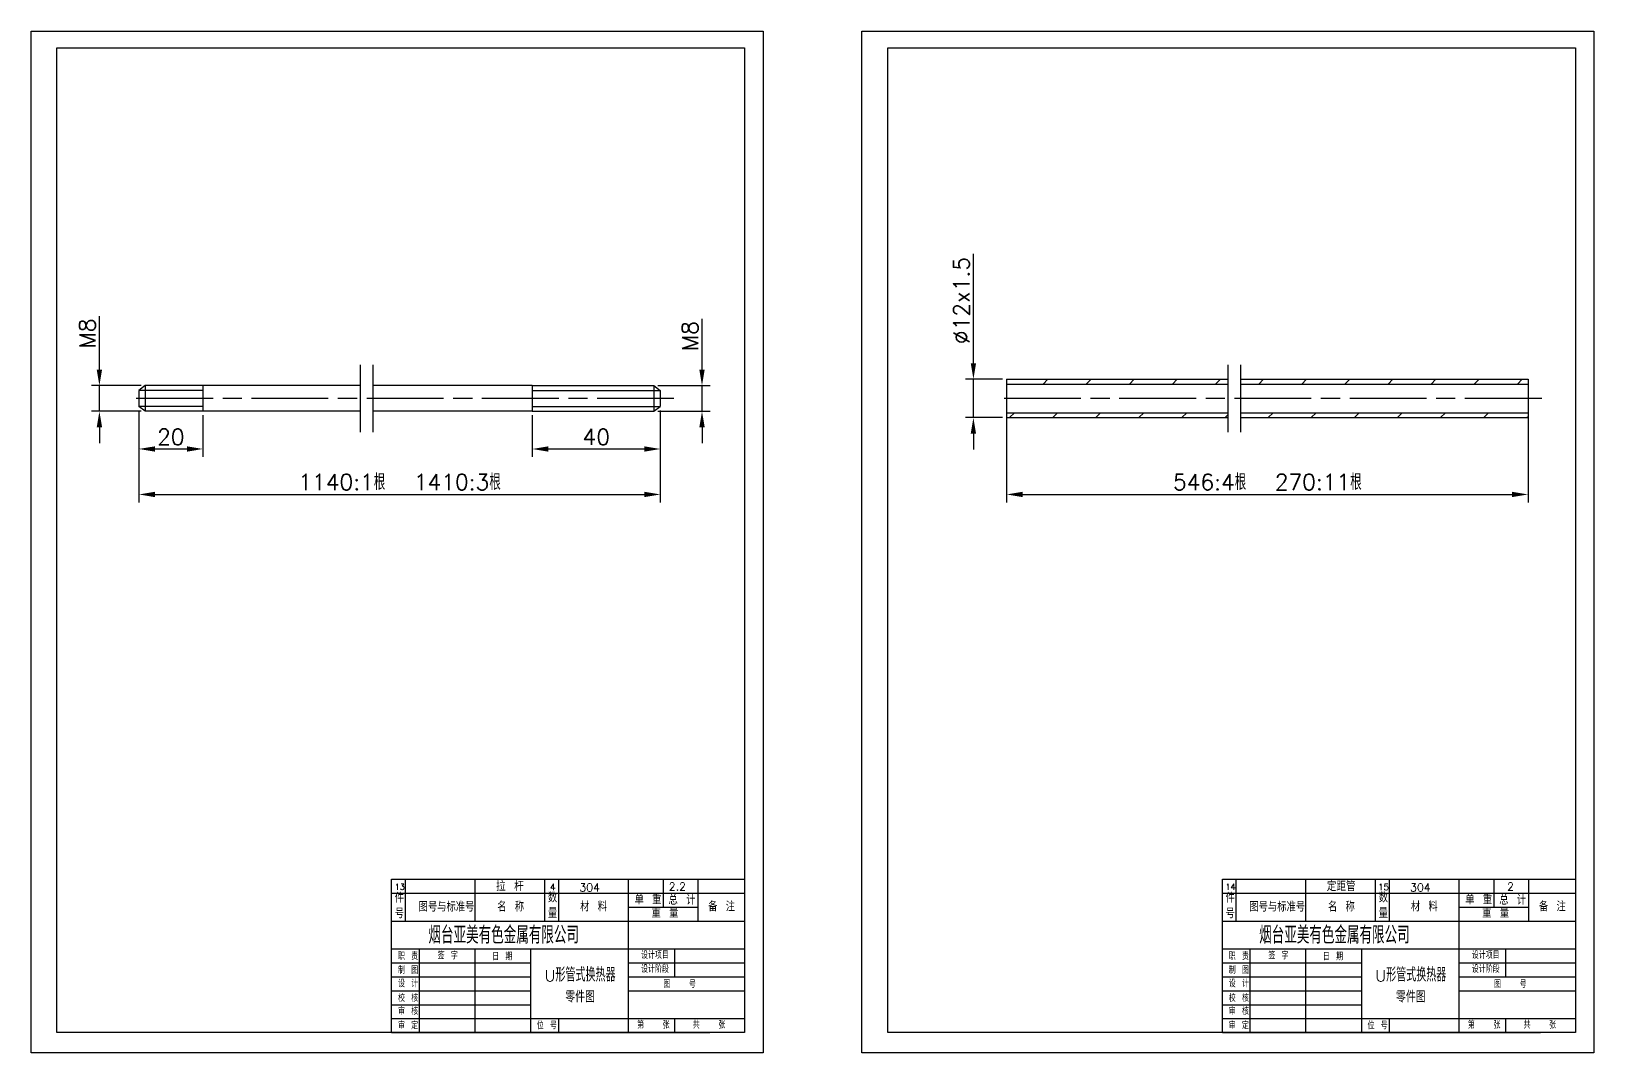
# Model space of a CAD drawing. Header units: millimetres. Extents: x 2215 to 13516, y 3399 to 7964.
# Drawn here: x 8815.9 to 9304.1, y 3415.7 to 3734.8 of the extents above; entities that cross this region are included whole.
import ezdxf

# ---------------------------------------------------------------- set-up
doc = ezdxf.new("R2010")
doc.units = ezdxf.units.MM
doc.linetypes.add('ACAD_ISO08W100', pattern=[36, 24, -3, 6, -3])
for name, color, linetype in [('中心线', 1, 'ACAD_ISO08W100'), ('实线', 6, 'Continuous'), ('文本', 4, 'Continuous'), ('标注', 3, 'Continuous')]:
    doc.layers.add(name, color=color, linetype=linetype)
doc.styles.get("Standard").update_dxf_attribs({"font": 'txt', "bigfont": 'gbcbig.shx'})
doc.dimstyles.new('ISO-25', dxfattribs={"dimtxt": 2.5, "dimasz": 2.5, "dimexe": 1.25, "dimexo": 0.625, "dimtad": 1, "dimtxsty": 'Standard', "dimcen": 2.5, "dimadec": 0, "dimazin": 0, "dimtfac": 1, "dimtmove": 0, "dimatfit": 3, "dimfxl": 0, "dimarcsym": 0})

# ---------------------------------------------------------------- blocks, each defined once
blk = doc.blocks.new('*D85')
at = {"layer": 'Defpoints', "color": 0}
for p in [(8849.51, 3617.6), (8869.51, 3616.1), (8869.51, 3604.31)]:
    blk.add_point(p, dxfattribs=at)
at = {"layer": '标注', "color": 3, "lineweight": -2}
for p, q in [((8849.51, 3616.35), (8849.51, 3601.81)), ((8869.51, 3614.85), (8869.51, 3601.81)), ((8854.51, 3604.31), (8864.51, 3604.31))]:
    blk.add_line(p, q, dxfattribs=at)
at = {"layer": '标注', "color": 3}
for points in [[(8854.51, 3605.14), (8854.51, 3603.47), (8849.51, 3604.31)], [(8864.51, 3605.14), (8864.51, 3603.47), (8869.51, 3604.31)]]:
    blk.add_solid(points, dxfattribs=at)
at = {"layer": '标注', "color": 4, "insert": (8859.51, 3608.06), "char_height": 5, "attachment_point": 5}
blk.add_mtext('20', dxfattribs=at)
blk = doc.blocks.new('*D86')
at = {"layer": 'Defpoints', "color": 0}
for p in [(8972.45, 3616.1), (9012.45, 3617.6), (9012.45, 3604.31)]:
    blk.add_point(p, dxfattribs=at)
at = {"layer": '标注', "color": 3, "lineweight": -2}
for p, q in [((8972.45, 3614.85), (8972.45, 3601.81)), ((9012.45, 3616.35), (9012.45, 3601.81)), ((8977.45, 3604.31), (9007.45, 3604.31))]:
    blk.add_line(p, q, dxfattribs=at)
at = {"layer": '标注', "color": 3}
for points in [[(8977.45, 3605.14), (8977.45, 3603.47), (8972.45, 3604.31)], [(9007.45, 3605.14), (9007.45, 3603.47), (9012.45, 3604.31)]]:
    blk.add_solid(points, dxfattribs=at)
at = {"layer": '标注', "color": 4, "insert": (8992.45, 3608.06), "char_height": 5, "attachment_point": 5}
blk.add_mtext('40', dxfattribs=at)
blk = doc.blocks.new('*D87')
at = {"layer": 'Defpoints', "color": 0}
for p in [(8849.51, 3617.6), (9012.45, 3617.6), (9012.45, 3590.11)]:
    blk.add_point(p, dxfattribs=at)
at = {"layer": '标注', "color": 3, "lineweight": -2}
for p, q in [((8849.51, 3616.35), (8849.51, 3587.61)), ((9012.45, 3616.35), (9012.45, 3587.61)), ((8854.51, 3590.11), (9007.45, 3590.11))]:
    blk.add_line(p, q, dxfattribs=at)
at = {"layer": '标注', "color": 3}
for points in [[(8854.51, 3590.94), (8854.51, 3589.27), (8849.51, 3590.11)], [(9007.45, 3590.94), (9007.45, 3589.27), (9012.45, 3590.11)]]:
    blk.add_solid(points, dxfattribs=at)
at = {"layer": '标注', "color": 4, "insert": (8930.98, 3593.99), "char_height": 5, "attachment_point": 5}
blk.add_mtext('1140:1根  1410:3根', dxfattribs=at)
blk = doc.blocks.new('*D88')
at = {"layer": 'Defpoints', "color": 0}
for p in [(8837.17, 3624.1), (8851.51, 3624.1), (8851.51, 3616.1)]:
    blk.add_point(p, dxfattribs=at)
at = {"layer": '标注', "color": 3, "lineweight": -2}
for p, q in [((8837.17, 3629.1), (8837.17, 3645.77)), ((8850.26, 3624.1), (8834.67, 3624.1)), ((8837.17, 3616.1), (8837.17, 3624.1)), ((8850.26, 3616.1), (8834.67, 3616.1)), ((8837.17, 3611.1), (8837.17, 3606.1))]:
    blk.add_line(p, q, dxfattribs=at)
at = {"layer": '标注', "color": 3}
for points in [[(8836.34, 3629.1), (8838.01, 3629.1), (8837.17, 3624.1)], [(8836.34, 3611.1), (8838.01, 3611.1), (8837.17, 3616.1)]]:
    blk.add_solid(points, dxfattribs=at)
at = {"layer": '标注', "color": 4, "insert": (8833.42, 3640.35), "char_height": 5, "attachment_point": 5, "rotation": 90}
blk.add_mtext('M8', dxfattribs=at)
blk = doc.blocks.new('*D89')
at = {"layer": 'Defpoints', "color": 0}
for p in [(9010.45, 3624.1), (9025.48, 3624.1), (9010.45, 3616.1)]:
    blk.add_point(p, dxfattribs=at)
at = {"layer": '标注', "color": 3, "lineweight": -2}
for p, q in [((9025.48, 3629.1), (9025.48, 3644.93)), ((9011.7, 3624.1), (9027.98, 3624.1)), ((9025.48, 3616.1), (9025.48, 3624.1)), ((9011.7, 3616.1), (9027.98, 3616.1)), ((9025.48, 3611.1), (9025.48, 3606.1))]:
    blk.add_line(p, q, dxfattribs=at)
at = {"layer": '标注', "color": 3}
for points in [[(9024.65, 3629.1), (9026.32, 3629.1), (9025.48, 3624.1)], [(9024.65, 3611.1), (9026.32, 3611.1), (9025.48, 3616.1)]]:
    blk.add_solid(points, dxfattribs=at)
at = {"layer": '标注', "color": 4, "insert": (9021.73, 3639.52), "char_height": 5, "attachment_point": 5, "rotation": 90}
blk.add_mtext('M8', dxfattribs=at)
blk = doc.blocks.new('*D90')
at = {"layer": 'Defpoints', "color": 0}
for p in [(9120.67, 3617.6), (9283.62, 3617.6), (9283.62, 3590.11)]:
    blk.add_point(p, dxfattribs=at)
at = {"layer": '标注', "color": 3, "lineweight": -2}
for p, q in [((9120.67, 3616.35), (9120.67, 3587.61)), ((9283.62, 3616.35), (9283.62, 3587.61)), ((9125.67, 3590.11), (9278.62, 3590.11))]:
    blk.add_line(p, q, dxfattribs=at)
at = {"layer": '标注', "color": 3}
for points in [[(9125.67, 3590.94), (9125.67, 3589.27), (9120.67, 3590.11)], [(9278.62, 3590.94), (9278.62, 3589.27), (9283.62, 3590.11)]]:
    blk.add_solid(points, dxfattribs=at)
at = {"layer": '标注', "color": 4, "insert": (9202.15, 3593.99), "char_height": 5, "attachment_point": 5}
blk.add_mtext('546:4根  270:11根', dxfattribs=at)
blk = doc.blocks.new('*D91')
at = {"layer": 'Defpoints', "color": 0}
for p in [(9110.29, 3626.1), (9120.67, 3626.1), (9120.67, 3614.1)]:
    blk.add_point(p, dxfattribs=at)
at = {"layer": '标注', "color": 3, "lineweight": -2}
for p, q in [((9110.29, 3631.1), (9110.29, 3665.27)), ((9119.42, 3626.1), (9107.79, 3626.1)), ((9110.29, 3614.1), (9110.29, 3626.1)), ((9119.42, 3614.1), (9107.79, 3614.1)), ((9110.29, 3609.1), (9110.29, 3604.1))]:
    blk.add_line(p, q, dxfattribs=at)
at = {"layer": '标注', "color": 3}
for points in [[(9109.46, 3631.1), (9111.12, 3631.1), (9110.29, 3626.1)], [(9109.46, 3609.1), (9111.12, 3609.1), (9110.29, 3614.1)]]:
    blk.add_solid(points, dxfattribs=at)
at = {"layer": '标注', "color": 4, "insert": (9106.54, 3650.68), "char_height": 5, "attachment_point": 5, "rotation": 90}
blk.add_mtext('%%c12x1.5', dxfattribs=at)

msp = doc.modelspace()

# ---------------------------------------------------------------- hatches: boundary and pattern name
at = {"layer": '实线'}
h = msp.add_hatch(dxfattribs=at)
h.set_pattern_fill('ANSI31', color=256, scale=3, style=0)
h.set_pattern_definition([(45, (11.572, 0), (-6.735192, 6.735192), [])])
h.paths.add_polyline_path([(9189.79, 3624.601), (9189.79, 3626.101), (9120.674, 3626.101), (9120.674, 3624.601)])
h.paths.add_polyline_path([(9120.674, 3615.601), (9120.674, 3614.101), (9189.79, 3614.101), (9189.79, 3615.601)])
h.paths.add_polyline_path([(9193.79, 3615.601), (9193.79, 3614.101), (9283.623, 3614.101), (9283.623, 3615.601)])
h.paths.add_polyline_path([(9193.79, 3626.101), (9193.79, 3624.601), (9283.623, 3624.601), (9283.623, 3626.101)])

# ---------------------------------------------------------------- linework, layer by layer
at = {"layer": '中心线'}
for p, q in [((9016.711, 3620.101), (8845.862, 3620.101)), ((9287.88, 3620.101), (9117.031, 3620.101))]:
    msp.add_line(p, q, dxfattribs=at)
at = {"layer": '实线'}
for p, q in [((8918.621, 3630.571), (8918.621, 3609.533)), ((8922.621, 3630.571), (8922.621, 3609.533)), ((9189.79, 3630.571), (9189.79, 3609.533)), ((9193.79, 3630.571), (9193.79, 3609.533)), ((8851.506, 3624.101), (8849.506, 3622.601)), ((8851.506, 3624.101), (8851.506, 3616.101)), ((8918.621, 3624.101), (8851.506, 3624.101)), ((8869.506, 3624.101), (8869.506, 3616.101)), ((8972.454, 3624.101), (8922.621, 3624.101)), ((8972.454, 3624.101), (9010.454, 3624.101)), ((8972.454, 3624.101), (8972.454, 3616.101)), ((9010.454, 3624.101), (9010.454, 3616.101)), ((9010.454, 3624.101), (9012.454, 3622.601)), ((9120.674, 3626.101), (9120.674, 3614.101)), ((9120.674, 3626.101), (9189.79, 3626.101)), ((9120.674, 3624.601), (9189.79, 3624.601)), ((9193.79, 3626.101), (9283.623, 3626.101)), ((9193.79, 3624.601), (9283.623, 3624.601)), ((9283.623, 3626.101), (9283.623, 3614.101)), ((8849.506, 3622.601), (8849.506, 3617.601)), ((8869.506, 3622.601), (8849.506, 3622.601)), ((8972.454, 3622.601), (9012.454, 3622.601)), ((9012.454, 3622.601), (9012.454, 3617.601)), ((8869.506, 3617.601), (8849.506, 3617.601)), ((8851.506, 3616.101), (8849.506, 3617.601)), ((8918.621, 3616.101), (8851.506, 3616.101)), ((8972.454, 3616.101), (8922.621, 3616.101)), ((8972.454, 3617.601), (9012.454, 3617.601)), ((8972.454, 3616.101), (9010.454, 3616.101)), ((9010.454, 3616.101), (9012.454, 3617.601)), ((9120.674, 3615.601), (9189.79, 3615.601)), ((9120.674, 3614.101), (9189.79, 3614.101)), ((9193.79, 3615.601), (9283.623, 3615.601)), ((9193.79, 3614.101), (9283.623, 3614.101))]:
    msp.add_line(p, q, dxfattribs=at)
at = {"layer": '标注'}
for p, q in [((8928.495, 3421.991), (8928.495, 3469.892)), ((8928.495, 3469.892), (9038.811, 3469.892)), ((8928.495, 3469.892), (9038.811, 3469.892)), ((8932.85, 3456.828), (8932.85, 3469.892)), ((8954.623, 3456.828), (8954.623, 3469.892)), ((8976.396, 3456.828), (8976.396, 3469.892)), ((8980.75, 3456.828), (8980.75, 3469.892)), ((9002.523, 3448.119), (9002.523, 3469.892)), ((9013.409, 3461.182), (9013.409, 3469.892)), ((9024.296, 3456.828), (9024.296, 3469.892)), ((9188.092, 3421.991), (9188.092, 3469.892)), ((9188.092, 3469.892), (9298.408, 3469.892)), ((9188.092, 3469.892), (9298.408, 3469.892)), ((9192.447, 3456.828), (9192.447, 3469.892)), ((9214.22, 3456.828), (9214.22, 3469.892)), ((9235.992, 3456.828), (9235.992, 3469.892)), ((9240.347, 3456.828), (9240.347, 3469.892)), ((9262.12, 3448.119), (9262.12, 3469.892)), ((9273.006, 3461.182), (9273.006, 3469.892)), ((9283.893, 3456.828), (9283.893, 3469.892)), ((8928.495, 3465.537), (9038.811, 3465.537)), ((9188.092, 3465.537), (9298.408, 3465.537)), ((9002.523, 3461.182), (9024.296, 3461.182)), ((9262.12, 3461.182), (9283.893, 3461.182)), ((8928.495, 3456.828), (9038.811, 3456.828)), ((9188.092, 3456.828), (9298.408, 3456.828)), ((8928.495, 3421.991), (8928.495, 3448.119)), ((8928.495, 3421.991), (8928.495, 3448.119)), ((8928.495, 3448.119), (9038.811, 3448.119)), ((8937.205, 3421.991), (8937.205, 3448.119)), ((8954.623, 3421.991), (8954.623, 3448.119)), ((8972.041, 3421.991), (8972.041, 3448.119)), ((9002.523, 3421.991), (9002.523, 3448.119)), ((9017.038, 3439.41), (9017.038, 3448.119)), ((9188.092, 3421.991), (9188.092, 3448.119)), ((9188.092, 3421.991), (9188.092, 3448.119)), ((9188.092, 3448.119), (9298.408, 3448.119)), ((9196.801, 3421.991), (9196.801, 3448.119)), ((9214.22, 3421.991), (9214.22, 3448.119)), ((9231.638, 3421.991), (9231.638, 3448.119)), ((9262.12, 3421.991), (9262.12, 3448.119)), ((9276.635, 3439.41), (9276.635, 3448.119)), ((8928.495, 3443.764), (8972.041, 3443.764)), ((9002.523, 3443.764), (9038.811, 3443.764)), ((9188.092, 3443.764), (9231.638, 3443.764)), ((9262.12, 3443.764), (9298.408, 3443.764)), ((8928.495, 3439.41), (8972.041, 3439.41)), ((9002.523, 3439.41), (9038.811, 3439.41)), ((9188.092, 3439.41), (9231.638, 3439.41)), ((9262.12, 3439.41), (9298.408, 3439.41)), ((8928.495, 3435.055), (8972.041, 3435.055)), ((9002.523, 3435.055), (9038.811, 3435.055)), ((9188.092, 3435.055), (9231.638, 3435.055)), ((9262.12, 3435.055), (9298.408, 3435.055)), ((8928.495, 3430.701), (8972.041, 3430.701)), ((9188.092, 3430.701), (9231.638, 3430.701)), ((8928.495, 3426.346), (9038.811, 3426.346)), ((8980.75, 3421.991), (8980.75, 3426.346)), ((9017.038, 3421.991), (9017.038, 3426.346)), ((9188.092, 3426.346), (9298.408, 3426.346)), ((9240.347, 3421.991), (9240.347, 3426.346)), ((9276.635, 3421.991), (9276.635, 3426.346)), ((8928.495, 3421.991), (9027.925, 3421.991)), ((9188.092, 3421.991), (9287.521, 3421.991))]:
    msp.add_line(p, q, dxfattribs=at)
for points in [[(8815.875, 3734.814), (9044.545, 3734.814), (9044.545, 3415.687), (8815.875, 3415.687)], [(9075.472, 3734.814), (9304.142, 3734.814), (9304.142, 3415.687), (9075.472, 3415.687)], [(8823.903, 3729.656), (9038.811, 3729.656), (9038.811, 3421.991), (8823.903, 3421.991)], [(9083.5, 3729.656), (9298.408, 3729.656), (9298.408, 3421.991), (9083.5, 3421.991)]]:
    msp.add_lwpolyline(points, close=True, dxfattribs=at)

# ---------------------------------------------------------------- texts
at = {"layer": '文本'}
for s, insert, char_height, width, attachment_point in [('13', (8929.488, 3468.405), 1.8144, 5.83913, 1), ('拉 杆', (8961.115, 3469.191), 3, 90.55585, 1), ('4', (8978.002, 3468.468), 2, 10.69062, 1), ('304', (8987.158, 3468.554), 2.5, 44.9635, 1), ('2.2', (9015.113, 3468.848), 2.5, 44.9635, 1), ('14', (9189.084, 3468.405), 1.8144, 5.83913, 1), ('定距管', (9220.712, 3469.191), 3, 90.55585, 1), ('15', (9236.748, 3468.468), 2, 10.69062, 1), ('304', (9246.755, 3468.554), 2.5, 44.9635, 1), ('2', (9277.032, 3468.848), 2.5, 44.9635, 1), ('件\\P号', (8929.491, 3465.48), 2.903, 3.97578, 1), ('图号与标准号', (8936.931, 3462.702), 2.903, 21.14156, 1), ('名 称', (8961.492, 3462.724), 2.903, 29.74551, 1), ('数\\P量', (8977.329, 3465.583), 2.903, 3.97578, 1), ('材 料', (8987.408, 3462.774), 2.903, 29.74551, 1), ('单 重', (9004.387, 3464.952), 2.903, 29.74551, 1), ('总 计', (9015.012, 3464.837), 2.903, 29.74551, 1), ('备 注', (9027.415, 3462.774), 2.903, 29.74551, 1), ('件\\P号', (9189.087, 3465.48), 2.903, 3.97578, 1), ('图号与标准号', (9196.528, 3462.702), 2.903, 21.14156, 1), ('名 称', (9221.089, 3462.724), 2.903, 29.74551, 1), ('数\\P量', (9236.925, 3465.583), 2.903, 3.97578, 1), ('材 料', (9247.005, 3462.774), 2.903, 29.74551, 1), ('单 重', (9263.984, 3464.952), 2.903, 29.74551, 1), ('总 计', (9274.609, 3464.837), 2.903, 29.74551, 1), ('备 注', (9287.012, 3462.774), 2.903, 29.74551, 1), ('重 量', (9009.7, 3460.796), 2.903, 29.74551, 1), ('重 量', (9269.296, 3460.796), 2.903, 29.74551, 1), ('烟台亚美有色金属有限公司', (8939.999, 3455.211), 5.4432, 74.02752, 1), ('烟台亚美有色金属有限公司', (9199.596, 3455.211), 5.4432, 74.02752, 1), ('签 字', (8942.864, 3447.067), 2.1773, 11.81735, 1), ('设计项目', (9006.42, 3447.233), 2.1773, 14.5152, 1), ('签 字', (9202.461, 3447.067), 2.1773, 11.81735, 1), ('设计项目', (9266.017, 3447.233), 2.1773, 14.5152, 1), ('职 责', (8930.482, 3446.869), 2.1773, 14.15093, 1), ('制 图', (8930.482, 3442.548), 2.1773, 14.15093, 1), ('日 期', (8959.917, 3446.786), 2.1773, 11.95804, 1), ('{\\H0.8267x;U}形管式换热器\\P{\\H0.8333x;零件图}', (8987.379, 3442.288), 4.35456, 29.19812, 2), ('设计阶段', (9006.42, 3442.879), 2.1773, 14.5152, 1), ('职 责', (9190.079, 3446.869), 2.1773, 14.15093, 1), ('制 图', (9190.079, 3442.548), 2.1773, 14.15093, 1), ('日 期', (9219.514, 3446.786), 2.1773, 11.95804, 1), ('{\\H0.8267x;U}形管式换热器\\P{\\H0.8333x;零件图}', (9246.976, 3442.288), 4.35456, 29.19812, 2), ('设计阶段', (9266.017, 3442.879), 2.1773, 14.5152, 1), ('设 计', (8930.482, 3438.337), 2.1773, 14.15093, 1), ('图   号', (9013.39, 3438.16), 2.1773, 29.74551, 1), ('设 计', (9190.079, 3438.337), 2.1773, 14.15093, 1), ('图   号', (9272.987, 3438.16), 2.1773, 29.74551, 1), ('校 核', (8930.482, 3433.793), 2.1773, 14.15093, 1), ('校 核', (9190.079, 3433.793), 2.1773, 14.15093, 1), ('审 核', (8930.482, 3429.693), 2.1773, 14.15093, 1), ('审 核', (9190.079, 3429.693), 2.1773, 14.15093, 1), ('审 定', (8930.482, 3425.26), 2.1773, 14.15093, 1), ('位 号', (8973.853, 3425.252), 2.1773, 8.1454, 1), ('第   张', (9005.208, 3425.427), 2.1773, 29.74551, 1), ('共   张', (9022.601, 3425.427), 2.1773, 29.74551, 1), ('审 定', (9190.079, 3425.26), 2.1773, 14.15093, 1), ('位 号', (9233.45, 3425.252), 2.1773, 8.1454, 1), ('第   张', (9264.805, 3425.427), 2.1773, 29.74551, 1), ('共   张', (9282.197, 3425.427), 2.1773, 29.74551, 1)]:
    msp.add_mtext(s, dxfattribs=dict(at, insert=insert, char_height=char_height, width=width, attachment_point=attachment_point))

# ---------------------------------------------------------------- dimensions: what is measured, and where the dimension line sits
at = {"layer": '标注'}
dim = msp.add_linear_dim(base=(9110.291, 3626.101), p1=(9120.674, 3614.101), p2=(9120.674, 3626.101), angle=90, text='%%c12x1.5', dimstyle='ISO-25', override={"dimscale": 2, "dimdsep": 46, "dimclrd": 3, "dimclre": 3, "dimclrt": 4}, dxfattribs=at)
dim.commit()
dim.dimension.update_dxf_attribs({"geometry": '*D91', "text_midpoint": (9106.541, 3650.685)})
for base, p1, p2, picture, middle in [((8837.173, 3624.101), (8851.506, 3616.101), (8851.506, 3624.101), '*D88', (8837.173, 3640.351)), ((9025.483, 3624.101), (9010.454, 3616.101), (9010.454, 3624.101), '*D89', (9025.483, 3639.518))]:
    dim = msp.add_linear_dim(base=base, p1=p1, p2=p2, angle=90, text='M8', dimstyle='ISO-25', override={"dimscale": 2, "dimdsep": 46, "dimclrd": 3, "dimclre": 3, "dimclrt": 4}, dxfattribs=at)
    dim.commit()
    dim.dimension.update_dxf_attribs({"geometry": picture, "text_midpoint": middle, "dimtype": 160})
for base, p1, p2, picture, middle in [((8869.506, 3604.306), (8849.506, 3617.601), (8869.506, 3616.101), '*D85', (8859.506, 3608.056)), ((9012.454, 3604.306), (8972.454, 3616.101), (9012.454, 3617.601), '*D86', (8992.454, 3608.056))]:
    dim = msp.add_linear_dim(base=base, p1=p1, p2=p2, dimstyle='ISO-25', override={"dimscale": 2, "dimdsep": 46, "dimclrd": 3, "dimclre": 3, "dimclrt": 4}, dxfattribs=at)
    dim.commit()
    dim.dimension.update_dxf_attribs({"geometry": picture, "text_midpoint": middle})
for base, p1, p2, text, picture, middle in [((9012.454, 3590.106), (8849.506, 3617.601), (9012.454, 3617.601), '1140:1根  1410:3根', '*D87', (8930.98, 3593.994)), ((9283.623, 3590.106), (9120.674, 3617.601), (9283.623, 3617.601), '546:4根  270:11根', '*D90', (9202.149, 3593.994))]:
    dim = msp.add_linear_dim(base=base, p1=p1, p2=p2, text=text, dimstyle='ISO-25', override={"dimscale": 2, "dimdsep": 46, "dimclrd": 3, "dimclre": 3, "dimclrt": 4}, dxfattribs=at)
    dim.commit()
    dim.dimension.update_dxf_attribs({"geometry": picture, "text_midpoint": middle})

doc.saveas('drawing.dxf')
